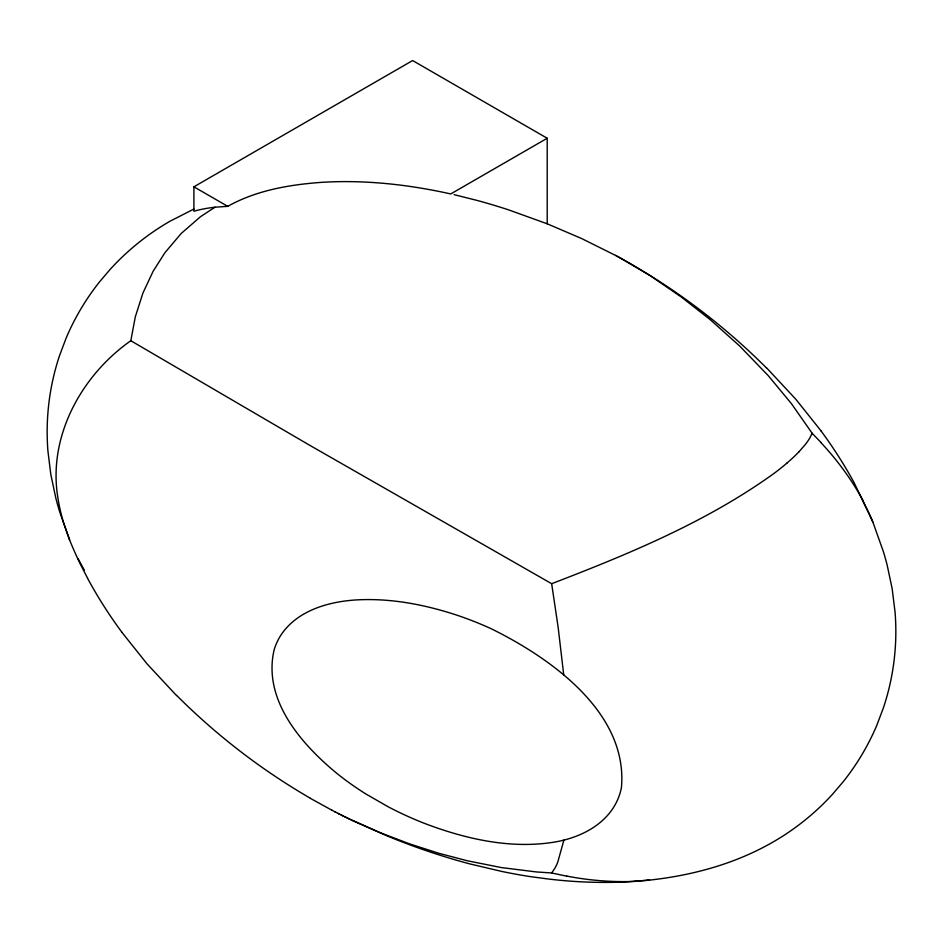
<?xml version="1.0" encoding="UTF-8"?>
<svg xmlns="http://www.w3.org/2000/svg" width="943" height="943" viewBox="0 0 943 943"><rect width="100%" height="100%" fill="white"/><g stroke="black" fill="none" stroke-linecap="round" stroke-linejoin="round"><path stroke-width="1.41" d="M69.145 538.783L63.7 523.141A182.93 182.93 0 0 1 57.888 497.833C47.669 436.633 81.404 375.373 130.818 340.729L135.32 316.789L142.912 293.073L153.096 271.325L164.884 252.771L181.139 233.534L200.458 216.725L214.969 207.212L227.723 206.34C256.013 190.498 288.699 184.781 320.679 182.412A372.179 372.179 0 0 1 343.735 181.61C379.734 181.469 415.639 186.113 450.742 193.94L547.211 138.256L547.211 223.797L581.807 238.626L615.649 255.47M563.902 840.095A127.835 127.835 0 0 1 556.099 841.816C512.556 849.395 467.928 839.588 427.096 824.382A357.338 357.338 0 0 1 388.21 806.807L366.403 794.289A301.642 301.642 0 0 1 336.887 773.413C301.1 743.956 262.354 699.529 274.189 649.644A56.945 56.945 0 0 1 281.851 633.72C296.491 612.879 322.164 603.779 346.541 600.821A168.361 168.361 0 0 1 356.065 599.937C389.589 597.968 423.112 604.251 454.915 614.518A341.991 341.991 0 0 1 491.386 628.828C550.335 657.872 628.274 712.484 621.413 787.735A58.16 58.16 0 0 1 613.351 807.727C602.329 824.925 583.281 835.215 563.902 840.095L557.737 862.208A54.01 54.01 0 0 1 554.92 868.173L551.667 872.97L536.473 871.945L501.299 867.56L467.233 860.747L438.86 853.297L409.568 843.879L379.84 832.551L354.002 821.188M621.449 258.63L650.411 275.839L681.223 296.951L710.02 319.5L739.524 345.881L768.062 375.444L791.354 403.557L812.182 433.297L809.66 438.271A62.863 62.863 0 0 1 805.086 444.778L799.11 451.638M214.969 207.236A129.38 129.38 0 0 0 193.893 211.22L193.904 186.82L412.621 60.541L547.211 138.256M193.904 209.051L169.94 221.263A249.341 249.341 0 0 0 110.484 269.014L99.84 281.486A241.868 241.868 0 0 0 66.21 337.912L59.527 355.641A241.078 241.078 0 0 0 47.162 431.611A248.976 248.976 0 0 0 47.904 450.872L50.851 474.694L55.837 498.152A316.577 316.577 0 0 0 59.645 511.743L69.664 540.068M130.818 340.729L308.62 444.66L551.667 583.705C629.134 553.906 707.132 521.774 774.781 472.856A253.726 253.726 0 0 0 787.205 462.883M648.949 880.161C692.197 875.552 735.21 863.835 773.06 842.016A249.341 249.341 0 0 0 832.516 794.265L843.16 781.794A241.868 241.868 0 0 0 876.79 725.367L883.473 707.651A241.078 241.078 0 0 0 895.838 631.669A248.976 248.976 0 0 0 895.096 612.408L892.149 588.597L887.163 565.128A316.577 316.577 0 0 0 883.355 551.537L872.817 521.927A224.752 224.752 0 0 0 869.022 513.145L862.633 500.273M647.405 880.314L649.538 880.09M648.595 880.196L625.881 881.929A468.636 468.636 0 0 1 546.009 878.711L530.131 876.589A560.272 560.272 0 0 1 501.617 871.403L469.543 863.835A661.467 661.467 0 0 1 387.231 835.958L350.796 819.667M647.652 880.29L635.334 881.198M566.802 876.2L551.667 872.97M454.125 194.659L477.358 200.494A645.236 645.236 0 0 1 508.301 209.759L547.211 223.797M347.59 818.123L353.849 821.212M344.384 816.555L350.183 819.443M341.189 814.976L346.541 817.664M338.007 813.361L342.898 815.86M334.824 811.734L339.28 814.033M331.653 810.084L335.673 812.182M332.077 810.308L310.341 798.344M615.508 255.4L616.793 256.083M616.498 255.93L617.924 256.708M617.488 256.472L619.068 257.321M618.478 257.003L620.211 257.946M619.48 257.545L621.343 258.559M620.47 258.087L632.659 264.936M193.904 186.82L227.723 206.34M812.182 433.297L821.176 442.644M766.494 367.746L795.939 399.396L821.235 431.128M176.506 695.533L147.061 663.884L121.765 632.152M84.304 570.102L78.21 558.893M87.616 578.307L80.202 563.808A376.646 376.646 0 0 1 70.171 541.365L69.334 539.278M872.817 521.927L854.087 482.592A456.176 456.176 0 0 0 821.2 431.151M551.667 583.705L558.15 627.343L563.725 674.823M310.377 798.273A648.89 648.89 0 0 1 176.636 695.415M121.8 632.128A454.125 454.125 0 0 1 87.569 578.342M632.623 265.007A648.89 648.89 0 0 1 766.364 367.864M821.047 442.762A283.984 283.984 0 0 1 862.869 500.144M799.134 451.65A164.813 164.813 0 0 1 787.181 462.848M635.334 881.387A296.208 296.208 0 0 1 566.826 876.082"/></g></svg>
